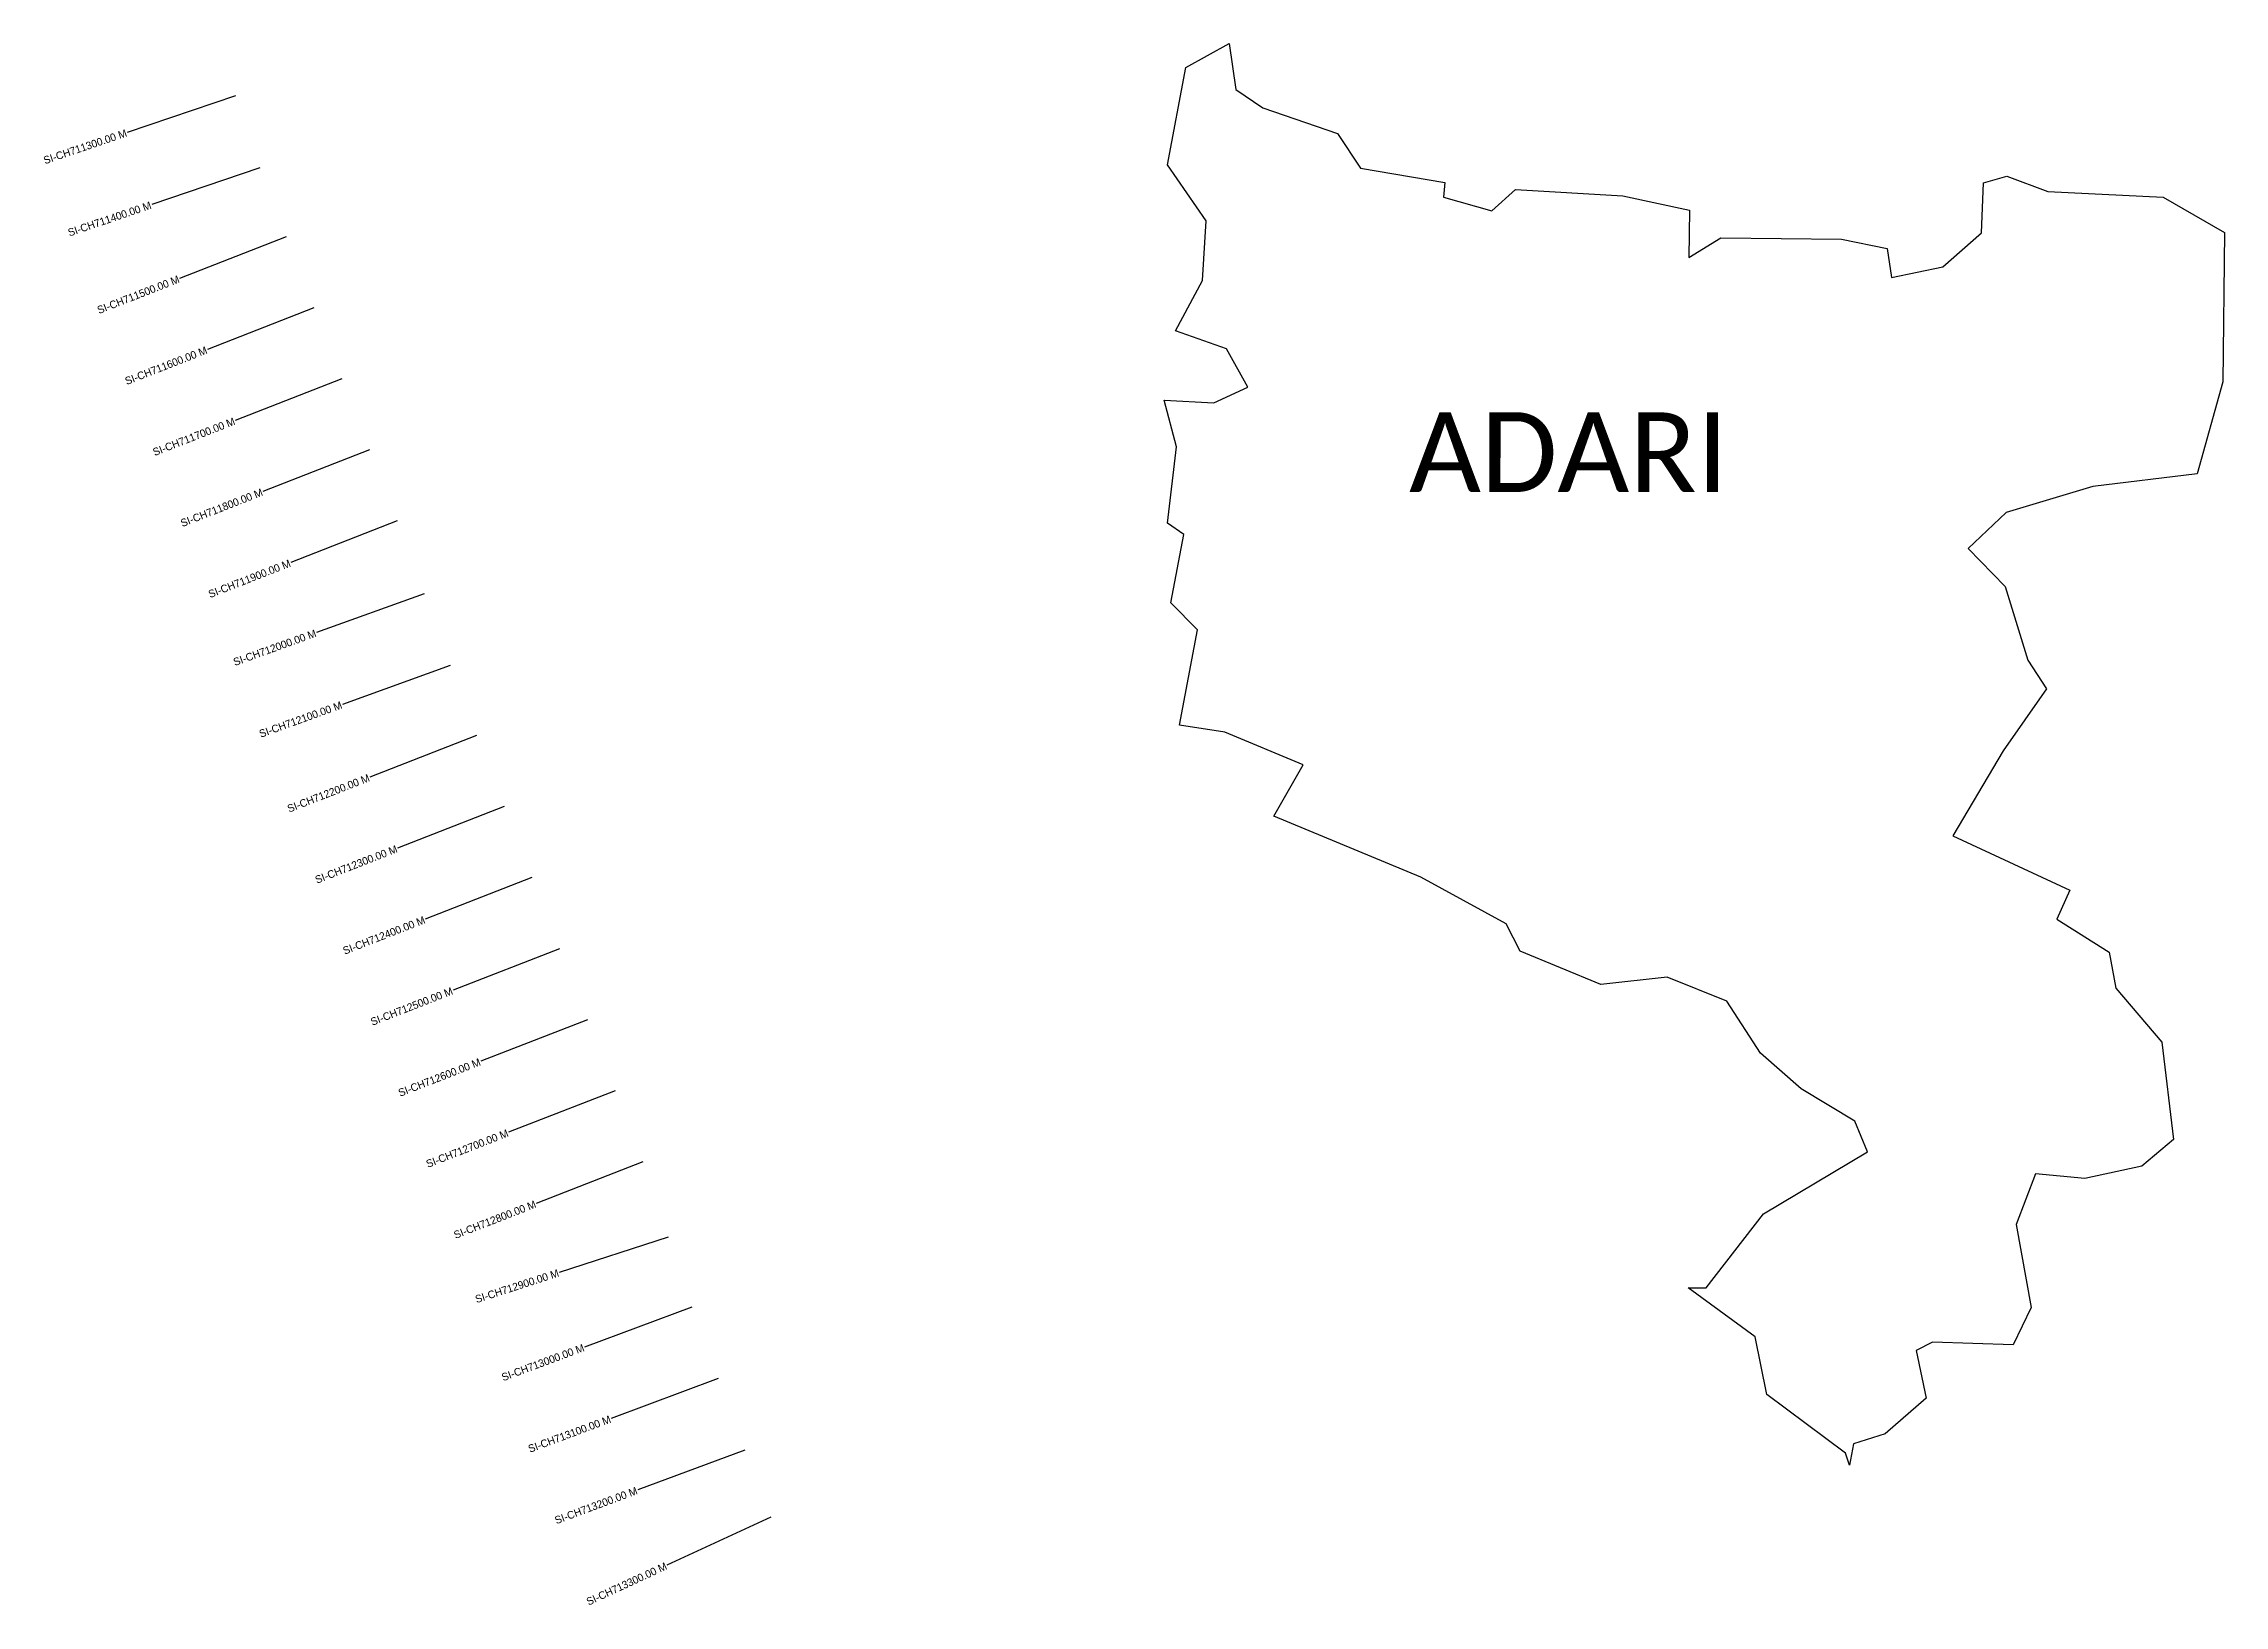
# Model space of a CAD drawing. Header units: metres. Extents: x 353160 to 356020, y 1750150 to 1752197.
import ezdxf
from ezdxf.enums import TextEntityAlignment as Align

# ---------------------------------------------------------------- set-up
doc = ezdxf.new("R2010")
doc.units = ezdxf.units.M
for name, color, linetype in [('CS', 134, 'Continuous'), ('CSMark', 6, 'Continuous'), ('village', 250, 'Continuous'), ('VILLAGE NAME', 250, 'Continuous')]:
    doc.layers.add(name, color=color, linetype=linetype)

msp = doc.modelspace()

# ---------------------------------------------------------------- linework, layer by layer
at = {"layer": 'CS'}
for p, q in [((353411.7, 1752129.1), (353269.7, 1752081)), ((353443.8, 1752034.4), (353301.8, 1751986.3)), ((353478.1, 1751944.2), (353338.4, 1751889.5)), ((353514.5, 1751851.1), (353374.9, 1751796.4)), ((353551, 1751758), (353411.3, 1751703.3)), ((353587.4, 1751664.8), (353447.7, 1751610.2)), ((353623.9, 1751571.7), (353484.2, 1751517.1)), ((353659.1, 1751475.9), (353518, 1751425.1)), ((353693, 1751381.9), (353551.8, 1751331)), ((353727.6, 1751290.2), (353587.9, 1751235.6)), ((353764, 1751197), (353624.2, 1751142.5)), ((353800.3, 1751103.9), (353660.6, 1751049.3)), ((353836.7, 1751010.7), (353697, 1750956.2)), ((353873.1, 1750917.6), (353733.3, 1750863)), ((353909.4, 1750824.4), (353769.7, 1750769.9)), ((353945.8, 1750731.3), (353806, 1750676.7)), ((353979, 1750632.3), (353836.3, 1750586.1)), ((354010, 1750540.6), (353869.4, 1750488.3)), ((354044.8, 1750446.9), (353904.2, 1750394.6)), ((354079.7, 1750353.1), (353939.1, 1750300.9)), ((354113.5, 1750265.3), (353977.4, 1750202.3))]:
    msp.add_line(p, q, dxfattribs=at)
at = {"layer": 'village', "color": 4}
msp.add_polyline3d([(354714.6, 1752197.5, 0), (354723.3, 1752137.1, 0), (354759, 1752113.3, 0), (354856.7, 1752079.5, 0), (354886.8, 1752034.3, 0), (354997.6, 1752015.3, 0), (354995.9, 1751996.1, 0), (355059.1, 1751978.4, 0), (355090.2, 1752006.2, 0), (355230.7, 1751998, 0), (355318.2, 1751978.9, 0), (355317.5, 1751916.9, 0), (355359.4, 1751942.9, 0), (355517.8, 1751941.1, 0), (355577.7, 1751928.9, 0), (355583.3, 1751891, 0), (355650.5, 1751904.8, 0), (355701.4, 1751949.4, 0), (355703.7, 1752014.9, 0), (355734.5, 1752023.7, 0), (355788.1, 1752003.7, 0), (355939.2, 1751996.2, 0), (356019.7, 1751949.9, 0), (356017.8, 1751753.9, 0), (355983.9, 1751633.4, 0), (355847.1, 1751616.8, 0), (355733.6, 1751582.7, 0), (355683.5, 1751535.5, 0), (355732.1, 1751485.6, 0), (355762, 1751389.2, 0), (355786.2, 1751351.5, 0), (355729.4, 1751269.9, 0), (355663.8, 1751158.8, 0), (355817.1, 1751087.3, 0), (355800.1, 1751049.5, 0), (355868.6, 1751006.3, 0), (355877.5, 1750958.9, 0), (355937.7, 1750888.1, 0), (355952.8, 1750760.4, 0), (355911.5, 1750725.6, 0), (355836.7, 1750709.3, 0), (355772.1, 1750715.5, 0), (355746.5, 1750649.1, 0), (355766.3, 1750540, 0), (355742.7, 1750491.2, 0), (355637, 1750494.6, 0), (355615.7, 1750484, 0), (355628.5, 1750421.4, 0), (355574.8, 1750374.5, 0), (355533.2, 1750361.2, 0), (355528.1, 1750333.6, 0), (355522.8, 1750349.3, 0), (355419.5, 1750426.2, 0), (355404.5, 1750501.5, 0), (355316.5, 1750566, 0), (355340.2, 1750565.9, 0), (355415.4, 1750663.1, 0), (355551.8, 1750744.3, 0), (355535.1, 1750784.6, 0), (355464.7, 1750827.1, 0), (355411.2, 1750873.7, 0), (355367.1, 1750942, 0), (355289.1, 1750973.4, 0), (355202.2, 1750963.8, 0), (355096.3, 1751007.3, 0), (355077.7, 1751043.3, 0), (354965.9, 1751104.4, 0), (354773.1, 1751184.6, 0), (354811.7, 1751251.6, 0), (354708.8, 1751294.4, 0), (354649.7, 1751303.9, 0), (354673.2, 1751428.8, 0), (354638.4, 1751464, 0), (354655.3, 1751553.8, 0), (354633.9, 1751568.6, 0), (354645.6, 1751668.8, 0), (354629.4, 1751730, 0), (354694.7, 1751726.3, 0), (354739.2, 1751747, 0), (354711, 1751797.1, 0), (354644.5, 1751820.9, 0), (354679.5, 1751887, 0), (354684.4, 1751964.9, 0), (354633.7, 1752038.6, 0), (354657.7, 1752166, 0), (354714.6, 1752197.5, 0)], close=True, dxfattribs=at)

# ---------------------------------------------------------------- texts
at = {"layer": 'CSMark'}
for s, rotation, p in [('SI-CH711300.00 M', 18.7234, (353268.7, 1752080.7)), ('SI-CH711400.00 M', 18.7234, (353300.8, 1751986)), ('SI-CH711500.00 M', 21.375, (353337.5, 1751889.2)), ('SI-CH711600.00 M', 21.375, (353373.9, 1751796.1)), ('SI-CH711700.00 M', 21.375, (353410.4, 1751702.9)), ('SI-CH711800.00 M', 21.375, (353446.8, 1751609.8)), ('SI-CH711900.00 M', 21.375, (353483.3, 1751516.7)), ('SI-CH712000.00 M', 19.798, (353517, 1751424.8)), ('SI-CH712100.00 M', 19.798, (353550.9, 1751330.7)), ('SI-CH712200.00 M', 21.3229, (353586.9, 1751235.3)), ('SI-CH712300.00 M', 21.3229, (353623.3, 1751142.1)), ('SI-CH712400.00 M', 21.3229, (353659.7, 1751049)), ('SI-CH712500.00 M', 21.3229, (353696, 1750955.8)), ('SI-CH712600.00 M', 21.3229, (353732.4, 1750862.7)), ('SI-CH712700.00 M', 21.3229, (353768.8, 1750769.5)), ('SI-CH712800.00 M', 21.3229, (353805.1, 1750676.3)), ('SI-CH712900.00 M', 17.9181, (353835.3, 1750585.8)), ('SI-CH713000.00 M', 20.3933, (353868.4, 1750488)), ('SI-CH713100.00 M', 20.3933, (353903.3, 1750394.2)), ('SI-CH713200.00 M', 20.3933, (353938.1, 1750300.5)), ('SI-CH713300.00 M', 24.8485, (353976.5, 1750201.8))]:
    msp.add_text(s, height=10, rotation=rotation, dxfattribs=at).set_placement(p, align=Align.MIDDLE_RIGHT)
at = {"layer": 'VILLAGE NAME', "insert": (354950.6, 1751714.1), "char_height": 104.533, "attachment_point": 1, "rotation": 359.9793}
msp.add_mtext_dynamic_manual_height_columns('{\\fCalibri|b0|i0|c0|p34;ADARI}', width=576.521, gutter_width=522.7, heights=[0], dxfattribs=at)

doc.saveas('drawing.dxf')
